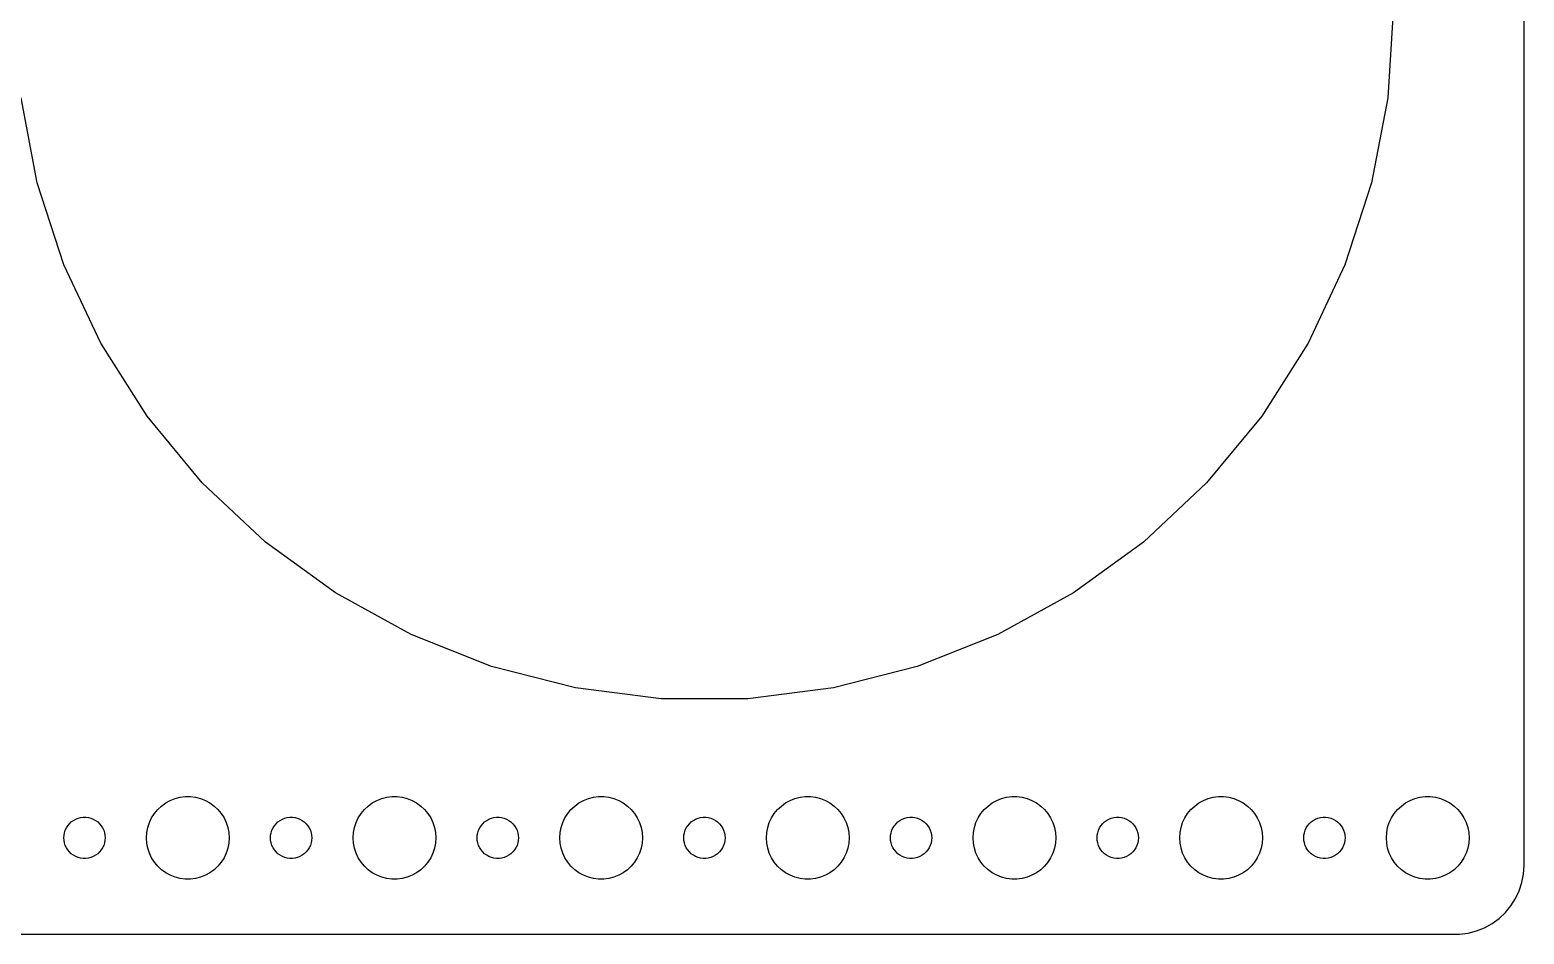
# Model space of a CAD drawing. Header units: metres. Extents: x -217 to 217, y -67 to 67.
# Drawn here: x 108.5 to 217, y -67 to -1.3 of the extents above; entities that cross this region are included whole.
import ezdxf

# ---------------------------------------------------------------- set-up
doc = ezdxf.new("R2010")
doc.units = ezdxf.units.M

msp = doc.modelspace()

# ---------------------------------------------------------------- linework, layer by layer
for p, q in [((217, -62), (217, 62)), ((207.5, 0), (207.106, -6.26665)), ((109.071, -12.4345), (107.894, -6.26665)), ((207.106, -6.26665), (205.929, -12.4345)), ((111.011, -18.4062), (109.071, -12.4345)), ((205.929, -12.4345), (203.989, -18.4062)), ((113.685, -24.0877), (111.011, -18.4062)), ((203.989, -18.4062), (201.315, -24.0877)), ((117.049, -29.3893), (113.685, -24.0877)), ((201.315, -24.0877), (197.951, -29.3893)), ((121.052, -34.2274), (117.049, -29.3893)), ((197.951, -29.3893), (193.948, -34.2274)), ((125.629, -38.5257), (121.052, -34.2274)), ((193.948, -34.2274), (189.371, -38.5257)), ((130.709, -42.2164), (125.629, -38.5257)), ((189.371, -38.5257), (184.291, -42.2164)), ((136.211, -45.2413), (130.709, -42.2164)), ((184.291, -42.2164), (178.789, -45.2413)), ((142.049, -47.5528), (136.211, -45.2413)), ((178.789, -45.2413), (172.951, -47.5528)), ((148.131, -49.1143), (142.049, -47.5528)), ((172.951, -47.5528), (166.869, -49.1143)), ((154.36, -49.9013), (148.131, -49.1143)), ((166.869, -49.1143), (160.64, -49.9013)), ((160.64, -49.9013), (154.36, -49.9013)), ((118.088, -57.6885), (118.393, -57.467)), ((118.393, -57.467), (118.723, -57.2855)), ((118.723, -57.2855), (119.073, -57.1468)), ((119.073, -57.1468), (119.438, -57.0531)), ((119.438, -57.0531), (119.812, -57.0059)), ((119.812, -57.0059), (120.188, -57.0059)), ((120.188, -57.0059), (120.562, -57.0531)), ((120.562, -57.0531), (120.927, -57.1468)), ((120.927, -57.1468), (121.277, -57.2855)), ((121.277, -57.2855), (121.607, -57.467)), ((121.607, -57.467), (121.912, -57.6885)), ((133.088, -57.6885), (133.393, -57.467)), ((133.393, -57.467), (133.723, -57.2855)), ((133.723, -57.2855), (134.073, -57.1468)), ((134.073, -57.1468), (134.438, -57.0531)), ((134.438, -57.0531), (134.812, -57.0059)), ((134.812, -57.0059), (135.188, -57.0059)), ((135.188, -57.0059), (135.562, -57.0531)), ((135.562, -57.0531), (135.927, -57.1468)), ((135.927, -57.1468), (136.277, -57.2855)), ((136.277, -57.2855), (136.607, -57.467)), ((136.607, -57.467), (136.912, -57.6885)), ((148.088, -57.6885), (148.393, -57.467)), ((148.393, -57.467), (148.723, -57.2855)), ((148.723, -57.2855), (149.073, -57.1468)), ((149.073, -57.1468), (149.438, -57.0531)), ((149.438, -57.0531), (149.812, -57.0059)), ((149.812, -57.0059), (150.188, -57.0059)), ((150.188, -57.0059), (150.562, -57.0531)), ((150.562, -57.0531), (150.927, -57.1468)), ((150.927, -57.1468), (151.277, -57.2855)), ((151.277, -57.2855), (151.607, -57.467)), ((151.607, -57.467), (151.912, -57.6885)), ((163.088, -57.6885), (163.393, -57.467)), ((163.393, -57.467), (163.723, -57.2855)), ((163.723, -57.2855), (164.073, -57.1468)), ((164.073, -57.1468), (164.438, -57.0531)), ((164.438, -57.0531), (164.812, -57.0059)), ((164.812, -57.0059), (165.188, -57.0059)), ((165.188, -57.0059), (165.562, -57.0531)), ((165.562, -57.0531), (165.927, -57.1468)), ((165.927, -57.1468), (166.277, -57.2855)), ((166.277, -57.2855), (166.607, -57.467)), ((166.607, -57.467), (166.912, -57.6885)), ((178.088, -57.6885), (178.393, -57.467)), ((178.393, -57.467), (178.723, -57.2855)), ((178.723, -57.2855), (179.073, -57.1468)), ((179.073, -57.1468), (179.438, -57.0531)), ((179.438, -57.0531), (179.812, -57.0059)), ((179.812, -57.0059), (180.188, -57.0059)), ((180.188, -57.0059), (180.562, -57.0531)), ((180.562, -57.0531), (180.927, -57.1468)), ((180.927, -57.1468), (181.277, -57.2855)), ((181.277, -57.2855), (181.607, -57.467)), ((181.607, -57.467), (181.912, -57.6885)), ((193.088, -57.6885), (193.393, -57.467)), ((193.393, -57.467), (193.723, -57.2855)), ((193.723, -57.2855), (194.073, -57.1468)), ((194.073, -57.1468), (194.438, -57.0531)), ((194.438, -57.0531), (194.812, -57.0059)), ((194.812, -57.0059), (195.188, -57.0059)), ((195.188, -57.0059), (195.562, -57.0531)), ((195.562, -57.0531), (195.927, -57.1468)), ((195.927, -57.1468), (196.277, -57.2855)), ((196.277, -57.2855), (196.607, -57.467)), ((196.607, -57.467), (196.912, -57.6885)), ((208.088, -57.6885), (208.393, -57.467)), ((208.393, -57.467), (208.723, -57.2855)), ((208.723, -57.2855), (209.073, -57.1468)), ((209.073, -57.1468), (209.438, -57.0531)), ((209.438, -57.0531), (209.812, -57.0059)), ((209.812, -57.0059), (210.188, -57.0059)), ((210.188, -57.0059), (210.562, -57.0531)), ((210.562, -57.0531), (210.927, -57.1468)), ((210.927, -57.1468), (211.277, -57.2855)), ((211.277, -57.2855), (211.607, -57.467)), ((211.607, -57.467), (211.912, -57.6885)), ((112.036, -58.5734), (112.219, -58.5266)), ((112.219, -58.5266), (112.406, -58.503)), ((112.406, -58.503), (112.594, -58.503)), ((112.594, -58.503), (112.781, -58.5266)), ((112.781, -58.5266), (112.964, -58.5734)), ((117.211, -58.8956), (117.371, -58.5547)), ((117.371, -58.5547), (117.573, -58.2366)), ((117.573, -58.2366), (117.813, -57.9464)), ((117.813, -57.9464), (118.088, -57.6885)), ((121.912, -57.6885), (122.187, -57.9464)), ((122.187, -57.9464), (122.427, -58.2366)), ((122.427, -58.2366), (122.629, -58.5547)), ((122.629, -58.5547), (122.789, -58.8956)), ((127.036, -58.5734), (127.219, -58.5266)), ((127.219, -58.5266), (127.406, -58.503)), ((127.406, -58.503), (127.594, -58.503)), ((127.594, -58.503), (127.781, -58.5266)), ((127.781, -58.5266), (127.964, -58.5734)), ((132.211, -58.8956), (132.371, -58.5547)), ((132.371, -58.5547), (132.573, -58.2366)), ((132.573, -58.2366), (132.813, -57.9464)), ((132.813, -57.9464), (133.088, -57.6885)), ((136.912, -57.6885), (137.187, -57.9464)), ((137.187, -57.9464), (137.427, -58.2366)), ((137.427, -58.2366), (137.629, -58.5547)), ((137.629, -58.5547), (137.789, -58.8956)), ((142.036, -58.5734), (142.219, -58.5266)), ((142.219, -58.5266), (142.406, -58.503)), ((142.406, -58.503), (142.594, -58.503)), ((142.594, -58.503), (142.781, -58.5266)), ((142.781, -58.5266), (142.964, -58.5734)), ((147.211, -58.8956), (147.371, -58.5547)), ((147.371, -58.5547), (147.573, -58.2366)), ((147.573, -58.2366), (147.813, -57.9464)), ((147.813, -57.9464), (148.088, -57.6885)), ((151.912, -57.6885), (152.187, -57.9464)), ((152.187, -57.9464), (152.427, -58.2366)), ((152.427, -58.2366), (152.629, -58.5547)), ((152.629, -58.5547), (152.789, -58.8956)), ((157.036, -58.5734), (157.219, -58.5266)), ((157.219, -58.5266), (157.406, -58.503)), ((157.406, -58.503), (157.594, -58.503)), ((157.594, -58.503), (157.781, -58.5266)), ((157.781, -58.5266), (157.964, -58.5734)), ((162.211, -58.8956), (162.371, -58.5547)), ((162.371, -58.5547), (162.573, -58.2366)), ((162.573, -58.2366), (162.813, -57.9464)), ((162.813, -57.9464), (163.088, -57.6885)), ((166.912, -57.6885), (167.187, -57.9464)), ((167.187, -57.9464), (167.427, -58.2366)), ((167.427, -58.2366), (167.629, -58.5547)), ((167.629, -58.5547), (167.789, -58.8956)), ((172.036, -58.5734), (172.219, -58.5266)), ((172.219, -58.5266), (172.406, -58.503)), ((172.406, -58.503), (172.594, -58.503)), ((172.594, -58.503), (172.781, -58.5266)), ((172.781, -58.5266), (172.964, -58.5734)), ((177.211, -58.8956), (177.371, -58.5547)), ((177.371, -58.5547), (177.573, -58.2366)), ((177.573, -58.2366), (177.813, -57.9464)), ((177.813, -57.9464), (178.088, -57.6885)), ((181.912, -57.6885), (182.187, -57.9464)), ((182.187, -57.9464), (182.427, -58.2366)), ((182.427, -58.2366), (182.629, -58.5547)), ((182.629, -58.5547), (182.789, -58.8956)), ((187.036, -58.5734), (187.219, -58.5266)), ((187.219, -58.5266), (187.406, -58.503)), ((187.406, -58.503), (187.594, -58.503)), ((187.594, -58.503), (187.781, -58.5266)), ((187.781, -58.5266), (187.964, -58.5734)), ((192.211, -58.8956), (192.371, -58.5547)), ((192.371, -58.5547), (192.573, -58.2366)), ((192.573, -58.2366), (192.813, -57.9464)), ((192.813, -57.9464), (193.088, -57.6885)), ((196.912, -57.6885), (197.187, -57.9464)), ((197.187, -57.9464), (197.427, -58.2366)), ((197.427, -58.2366), (197.629, -58.5547)), ((197.629, -58.5547), (197.789, -58.8956)), ((202.036, -58.5734), (202.219, -58.5266)), ((202.219, -58.5266), (202.406, -58.503)), ((202.406, -58.503), (202.594, -58.503)), ((202.594, -58.503), (202.781, -58.5266)), ((202.781, -58.5266), (202.964, -58.5734)), ((207.211, -58.8956), (207.371, -58.5547)), ((207.371, -58.5547), (207.573, -58.2366)), ((207.573, -58.2366), (207.813, -57.9464)), ((207.813, -57.9464), (208.088, -57.6885)), ((211.912, -57.6885), (212.187, -57.9464)), ((212.187, -57.9464), (212.427, -58.2366)), ((212.427, -58.2366), (212.629, -58.5547)), ((212.629, -58.5547), (212.789, -58.8956)), ((111.012, -59.812), (111.047, -59.627)), ((111.047, -59.627), (111.105, -59.4478)), ((111.105, -59.4478), (111.186, -59.2774)), ((111.186, -59.2774), (111.286, -59.1183)), ((111.286, -59.1183), (111.407, -58.9732)), ((111.407, -58.9732), (111.544, -58.8442)), ((111.544, -58.8442), (111.696, -58.7335)), ((111.696, -58.7335), (111.861, -58.6428)), ((111.861, -58.6428), (112.036, -58.5734)), ((112.964, -58.5734), (113.139, -58.6428)), ((113.139, -58.6428), (113.304, -58.7335)), ((113.304, -58.7335), (113.456, -58.8442)), ((113.456, -58.8442), (113.593, -58.9732)), ((113.593, -58.9732), (113.714, -59.1183)), ((113.714, -59.1183), (113.814, -59.2774)), ((113.814, -59.2774), (113.895, -59.4478)), ((113.895, -59.4478), (113.953, -59.627)), ((113.953, -59.627), (113.988, -59.812)), ((117, -60), (117.024, -59.624)), ((117.024, -59.624), (117.094, -59.2539)), ((117.094, -59.2539), (117.211, -58.8956)), ((122.789, -58.8956), (122.906, -59.2539)), ((122.906, -59.2539), (122.976, -59.624)), ((122.976, -59.624), (123, -60)), ((126.012, -59.812), (126.047, -59.627)), ((126.047, -59.627), (126.105, -59.4478)), ((126.105, -59.4478), (126.186, -59.2774)), ((126.186, -59.2774), (126.286, -59.1183)), ((126.286, -59.1183), (126.407, -58.9732)), ((126.407, -58.9732), (126.544, -58.8442)), ((126.544, -58.8442), (126.696, -58.7335)), ((126.696, -58.7335), (126.861, -58.6428)), ((126.861, -58.6428), (127.036, -58.5734)), ((127.964, -58.5734), (128.139, -58.6428)), ((128.139, -58.6428), (128.304, -58.7335)), ((128.304, -58.7335), (128.456, -58.8442)), ((128.456, -58.8442), (128.593, -58.9732)), ((128.593, -58.9732), (128.714, -59.1183)), ((128.714, -59.1183), (128.814, -59.2774)), ((128.814, -59.2774), (128.895, -59.4478)), ((128.895, -59.4478), (128.953, -59.627)), ((128.953, -59.627), (128.988, -59.812)), ((132, -60), (132.024, -59.624)), ((132.024, -59.624), (132.094, -59.2539)), ((132.094, -59.2539), (132.211, -58.8956)), ((137.789, -58.8956), (137.906, -59.2539)), ((137.906, -59.2539), (137.976, -59.624)), ((137.976, -59.624), (138, -60)), ((141.012, -59.812), (141.047, -59.627)), ((141.047, -59.627), (141.105, -59.4478)), ((141.105, -59.4478), (141.186, -59.2774)), ((141.186, -59.2774), (141.286, -59.1183)), ((141.286, -59.1183), (141.407, -58.9732)), ((141.407, -58.9732), (141.544, -58.8442)), ((141.544, -58.8442), (141.696, -58.7335)), ((141.696, -58.7335), (141.861, -58.6428)), ((141.861, -58.6428), (142.036, -58.5734)), ((142.964, -58.5734), (143.139, -58.6428)), ((143.139, -58.6428), (143.304, -58.7335)), ((143.304, -58.7335), (143.456, -58.8442)), ((143.456, -58.8442), (143.593, -58.9732)), ((143.593, -58.9732), (143.714, -59.1183)), ((143.714, -59.1183), (143.814, -59.2774)), ((143.814, -59.2774), (143.895, -59.4478)), ((143.895, -59.4478), (143.953, -59.627)), ((143.953, -59.627), (143.988, -59.812)), ((147, -60), (147.024, -59.624)), ((147.024, -59.624), (147.094, -59.2539)), ((147.094, -59.2539), (147.211, -58.8956)), ((152.789, -58.8956), (152.906, -59.2539)), ((152.906, -59.2539), (152.976, -59.624)), ((152.976, -59.624), (153, -60)), ((156.012, -59.812), (156.047, -59.627)), ((156.047, -59.627), (156.105, -59.4478)), ((156.105, -59.4478), (156.186, -59.2774)), ((156.186, -59.2774), (156.286, -59.1183)), ((156.286, -59.1183), (156.407, -58.9732)), ((156.407, -58.9732), (156.544, -58.8442)), ((156.544, -58.8442), (156.696, -58.7335)), ((156.696, -58.7335), (156.861, -58.6428)), ((156.861, -58.6428), (157.036, -58.5734)), ((157.964, -58.5734), (158.139, -58.6428)), ((158.139, -58.6428), (158.304, -58.7335)), ((158.304, -58.7335), (158.456, -58.8442)), ((158.456, -58.8442), (158.593, -58.9732)), ((158.593, -58.9732), (158.714, -59.1183)), ((158.714, -59.1183), (158.814, -59.2774)), ((158.814, -59.2774), (158.895, -59.4478)), ((158.895, -59.4478), (158.953, -59.627)), ((158.953, -59.627), (158.988, -59.812)), ((162, -60), (162.024, -59.624)), ((162.024, -59.624), (162.094, -59.2539)), ((162.094, -59.2539), (162.211, -58.8956)), ((167.789, -58.8956), (167.906, -59.2539)), ((167.906, -59.2539), (167.976, -59.624)), ((167.976, -59.624), (168, -60)), ((171.012, -59.812), (171.047, -59.627)), ((171.047, -59.627), (171.105, -59.4478)), ((171.105, -59.4478), (171.186, -59.2774)), ((171.186, -59.2774), (171.286, -59.1183)), ((171.286, -59.1183), (171.407, -58.9732)), ((171.407, -58.9732), (171.544, -58.8442)), ((171.544, -58.8442), (171.696, -58.7335)), ((171.696, -58.7335), (171.861, -58.6428)), ((171.861, -58.6428), (172.036, -58.5734)), ((172.964, -58.5734), (173.139, -58.6428)), ((173.139, -58.6428), (173.304, -58.7335)), ((173.304, -58.7335), (173.456, -58.8442)), ((173.456, -58.8442), (173.593, -58.9732)), ((173.593, -58.9732), (173.714, -59.1183)), ((173.714, -59.1183), (173.814, -59.2774)), ((173.814, -59.2774), (173.895, -59.4478)), ((173.895, -59.4478), (173.953, -59.627)), ((173.953, -59.627), (173.988, -59.812)), ((177, -60), (177.024, -59.624)), ((177.024, -59.624), (177.094, -59.2539)), ((177.094, -59.2539), (177.211, -58.8956)), ((182.789, -58.8956), (182.906, -59.2539)), ((182.906, -59.2539), (182.976, -59.624)), ((182.976, -59.624), (183, -60)), ((186.012, -59.812), (186.047, -59.627)), ((186.047, -59.627), (186.105, -59.4478)), ((186.105, -59.4478), (186.186, -59.2774)), ((186.186, -59.2774), (186.286, -59.1183)), ((186.286, -59.1183), (186.407, -58.9732)), ((186.407, -58.9732), (186.544, -58.8442)), ((186.544, -58.8442), (186.696, -58.7335)), ((186.696, -58.7335), (186.861, -58.6428)), ((186.861, -58.6428), (187.036, -58.5734)), ((187.964, -58.5734), (188.139, -58.6428)), ((188.139, -58.6428), (188.304, -58.7335)), ((188.304, -58.7335), (188.456, -58.8442)), ((188.456, -58.8442), (188.593, -58.9732)), ((188.593, -58.9732), (188.714, -59.1183)), ((188.714, -59.1183), (188.814, -59.2774)), ((188.814, -59.2774), (188.895, -59.4478)), ((188.895, -59.4478), (188.953, -59.627)), ((188.953, -59.627), (188.988, -59.812)), ((192, -60), (192.024, -59.624)), ((192.024, -59.624), (192.094, -59.2539)), ((192.094, -59.2539), (192.211, -58.8956)), ((197.789, -58.8956), (197.906, -59.2539)), ((197.906, -59.2539), (197.976, -59.624)), ((197.976, -59.624), (198, -60)), ((201.012, -59.812), (201.047, -59.627)), ((201.047, -59.627), (201.105, -59.4478)), ((201.105, -59.4478), (201.186, -59.2774)), ((201.186, -59.2774), (201.286, -59.1183)), ((201.286, -59.1183), (201.407, -58.9732)), ((201.407, -58.9732), (201.544, -58.8442)), ((201.544, -58.8442), (201.696, -58.7335)), ((201.696, -58.7335), (201.861, -58.6428)), ((201.861, -58.6428), (202.036, -58.5734)), ((202.964, -58.5734), (203.139, -58.6428)), ((203.139, -58.6428), (203.304, -58.7335)), ((203.304, -58.7335), (203.456, -58.8442)), ((203.456, -58.8442), (203.593, -58.9732)), ((203.593, -58.9732), (203.714, -59.1183)), ((203.714, -59.1183), (203.814, -59.2774)), ((203.814, -59.2774), (203.895, -59.4478)), ((203.895, -59.4478), (203.953, -59.627)), ((203.953, -59.627), (203.988, -59.812)), ((207, -60), (207.024, -59.624)), ((207.024, -59.624), (207.094, -59.2539)), ((207.094, -59.2539), (207.211, -58.8956)), ((212.789, -58.8956), (212.906, -59.2539)), ((212.906, -59.2539), (212.976, -59.624)), ((212.976, -59.624), (213, -60)), ((111, -60), (111.012, -59.812)), ((111.012, -60.188), (111, -60)), ((111.047, -60.373), (111.012, -60.188)), ((111.105, -60.5522), (111.047, -60.373)), ((111.186, -60.7226), (111.105, -60.5522)), ((111.286, -60.8817), (111.186, -60.7226)), ((113.814, -60.7226), (113.714, -60.8817)), ((113.895, -60.5522), (113.814, -60.7226)), ((113.953, -60.373), (113.895, -60.5522)), ((113.988, -60.188), (113.953, -60.373)), ((113.988, -59.812), (114, -60)), ((114, -60), (113.988, -60.188)), ((117.024, -60.376), (117, -60)), ((117.094, -60.7461), (117.024, -60.376)), ((122.976, -60.376), (122.906, -60.7461)), ((123, -60), (122.976, -60.376)), ((126, -60), (126.012, -59.812)), ((126.012, -60.188), (126, -60)), ((126.047, -60.373), (126.012, -60.188)), ((126.105, -60.5522), (126.047, -60.373)), ((126.186, -60.7226), (126.105, -60.5522)), ((126.286, -60.8817), (126.186, -60.7226)), ((128.814, -60.7226), (128.714, -60.8817)), ((128.895, -60.5522), (128.814, -60.7226)), ((128.953, -60.373), (128.895, -60.5522)), ((128.988, -60.188), (128.953, -60.373)), ((128.988, -59.812), (129, -60)), ((129, -60), (128.988, -60.188)), ((132.024, -60.376), (132, -60)), ((132.094, -60.7461), (132.024, -60.376)), ((137.976, -60.376), (137.906, -60.7461)), ((138, -60), (137.976, -60.376)), ((141, -60), (141.012, -59.812)), ((141.012, -60.188), (141, -60)), ((141.047, -60.373), (141.012, -60.188)), ((141.105, -60.5522), (141.047, -60.373)), ((141.186, -60.7226), (141.105, -60.5522)), ((141.286, -60.8817), (141.186, -60.7226)), ((143.814, -60.7226), (143.714, -60.8817)), ((143.895, -60.5522), (143.814, -60.7226)), ((143.953, -60.373), (143.895, -60.5522)), ((143.988, -60.188), (143.953, -60.373)), ((143.988, -59.812), (144, -60)), ((144, -60), (143.988, -60.188)), ((147.024, -60.376), (147, -60)), ((147.094, -60.7461), (147.024, -60.376)), ((152.976, -60.376), (152.906, -60.7461)), ((153, -60), (152.976, -60.376)), ((156, -60), (156.012, -59.812)), ((156.012, -60.188), (156, -60)), ((156.047, -60.373), (156.012, -60.188)), ((156.105, -60.5522), (156.047, -60.373)), ((156.186, -60.7226), (156.105, -60.5522)), ((156.286, -60.8817), (156.186, -60.7226)), ((158.814, -60.7226), (158.714, -60.8817)), ((158.895, -60.5522), (158.814, -60.7226)), ((158.953, -60.373), (158.895, -60.5522)), ((158.988, -60.188), (158.953, -60.373)), ((158.988, -59.812), (159, -60)), ((159, -60), (158.988, -60.188)), ((162.024, -60.376), (162, -60)), ((162.094, -60.7461), (162.024, -60.376)), ((167.976, -60.376), (167.906, -60.7461)), ((168, -60), (167.976, -60.376)), ((171, -60), (171.012, -59.812)), ((171.012, -60.188), (171, -60)), ((171.047, -60.373), (171.012, -60.188)), ((171.105, -60.5522), (171.047, -60.373)), ((171.186, -60.7226), (171.105, -60.5522)), ((171.286, -60.8817), (171.186, -60.7226)), ((173.814, -60.7226), (173.714, -60.8817)), ((173.895, -60.5522), (173.814, -60.7226)), ((173.953, -60.373), (173.895, -60.5522)), ((173.988, -60.188), (173.953, -60.373)), ((173.988, -59.812), (174, -60)), ((174, -60), (173.988, -60.188)), ((177.024, -60.376), (177, -60)), ((177.094, -60.7461), (177.024, -60.376)), ((182.976, -60.376), (182.906, -60.7461)), ((183, -60), (182.976, -60.376)), ((186, -60), (186.012, -59.812)), ((186.012, -60.188), (186, -60)), ((186.047, -60.373), (186.012, -60.188)), ((186.105, -60.5522), (186.047, -60.373)), ((186.186, -60.7226), (186.105, -60.5522)), ((186.286, -60.8817), (186.186, -60.7226)), ((188.814, -60.7226), (188.714, -60.8817)), ((188.895, -60.5522), (188.814, -60.7226)), ((188.953, -60.373), (188.895, -60.5522)), ((188.988, -60.188), (188.953, -60.373)), ((188.988, -59.812), (189, -60)), ((189, -60), (188.988, -60.188)), ((192.024, -60.376), (192, -60)), ((192.094, -60.7461), (192.024, -60.376)), ((197.976, -60.376), (197.906, -60.7461)), ((198, -60), (197.976, -60.376)), ((201, -60), (201.012, -59.812)), ((201.012, -60.188), (201, -60)), ((201.047, -60.373), (201.012, -60.188)), ((201.105, -60.5522), (201.047, -60.373)), ((201.186, -60.7226), (201.105, -60.5522)), ((201.286, -60.8817), (201.186, -60.7226)), ((203.814, -60.7226), (203.714, -60.8817)), ((203.895, -60.5522), (203.814, -60.7226)), ((203.953, -60.373), (203.895, -60.5522)), ((203.988, -60.188), (203.953, -60.373)), ((203.988, -59.812), (204, -60)), ((204, -60), (203.988, -60.188)), ((207.024, -60.376), (207, -60)), ((207.094, -60.7461), (207.024, -60.376)), ((212.976, -60.376), (212.906, -60.7461)), ((213, -60), (212.976, -60.376)), ((111.407, -61.0268), (111.286, -60.8817)), ((111.544, -61.1558), (111.407, -61.0268)), ((111.696, -61.2665), (111.544, -61.1558)), ((111.861, -61.3572), (111.696, -61.2665)), ((112.036, -61.4266), (111.861, -61.3572)), ((112.219, -61.4734), (112.036, -61.4266)), ((112.406, -61.497), (112.219, -61.4734)), ((112.594, -61.497), (112.406, -61.497)), ((112.781, -61.4734), (112.594, -61.497)), ((112.964, -61.4266), (112.781, -61.4734)), ((113.139, -61.3572), (112.964, -61.4266)), ((113.304, -61.2665), (113.139, -61.3572)), ((113.456, -61.1558), (113.304, -61.2665)), ((113.593, -61.0268), (113.456, -61.1558)), ((113.714, -60.8817), (113.593, -61.0268)), ((117.211, -61.1044), (117.094, -60.7461)), ((117.371, -61.4453), (117.211, -61.1044)), ((117.573, -61.7634), (117.371, -61.4453)), ((117.813, -62.0536), (117.573, -61.7634)), ((122.427, -61.7634), (122.187, -62.0536)), ((122.629, -61.4453), (122.427, -61.7634)), ((122.789, -61.1044), (122.629, -61.4453)), ((122.906, -60.7461), (122.789, -61.1044)), ((126.407, -61.0268), (126.286, -60.8817)), ((126.544, -61.1558), (126.407, -61.0268)), ((126.696, -61.2665), (126.544, -61.1558)), ((126.861, -61.3572), (126.696, -61.2665)), ((127.036, -61.4266), (126.861, -61.3572)), ((127.219, -61.4734), (127.036, -61.4266)), ((127.406, -61.497), (127.219, -61.4734)), ((127.594, -61.497), (127.406, -61.497)), ((127.781, -61.4734), (127.594, -61.497)), ((127.964, -61.4266), (127.781, -61.4734)), ((128.139, -61.3572), (127.964, -61.4266)), ((128.304, -61.2665), (128.139, -61.3572)), ((128.456, -61.1558), (128.304, -61.2665)), ((128.593, -61.0268), (128.456, -61.1558)), ((128.714, -60.8817), (128.593, -61.0268)), ((132.211, -61.1044), (132.094, -60.7461)), ((132.371, -61.4453), (132.211, -61.1044)), ((132.573, -61.7634), (132.371, -61.4453)), ((132.813, -62.0536), (132.573, -61.7634)), ((137.427, -61.7634), (137.187, -62.0536)), ((137.629, -61.4453), (137.427, -61.7634)), ((137.789, -61.1044), (137.629, -61.4453)), ((137.906, -60.7461), (137.789, -61.1044)), ((141.407, -61.0268), (141.286, -60.8817)), ((141.544, -61.1558), (141.407, -61.0268)), ((141.696, -61.2665), (141.544, -61.1558)), ((141.861, -61.3572), (141.696, -61.2665)), ((142.036, -61.4266), (141.861, -61.3572)), ((142.219, -61.4734), (142.036, -61.4266)), ((142.406, -61.497), (142.219, -61.4734)), ((142.594, -61.497), (142.406, -61.497)), ((142.781, -61.4734), (142.594, -61.497)), ((142.964, -61.4266), (142.781, -61.4734)), ((143.139, -61.3572), (142.964, -61.4266)), ((143.304, -61.2665), (143.139, -61.3572)), ((143.456, -61.1558), (143.304, -61.2665)), ((143.593, -61.0268), (143.456, -61.1558)), ((143.714, -60.8817), (143.593, -61.0268)), ((147.211, -61.1044), (147.094, -60.7461)), ((147.371, -61.4453), (147.211, -61.1044)), ((147.573, -61.7634), (147.371, -61.4453)), ((147.813, -62.0536), (147.573, -61.7634)), ((152.427, -61.7634), (152.187, -62.0536)), ((152.629, -61.4453), (152.427, -61.7634)), ((152.789, -61.1044), (152.629, -61.4453)), ((152.906, -60.7461), (152.789, -61.1044)), ((156.407, -61.0268), (156.286, -60.8817)), ((156.544, -61.1558), (156.407, -61.0268)), ((156.696, -61.2665), (156.544, -61.1558)), ((156.861, -61.3572), (156.696, -61.2665)), ((157.036, -61.4266), (156.861, -61.3572)), ((157.219, -61.4734), (157.036, -61.4266)), ((157.406, -61.497), (157.219, -61.4734)), ((157.594, -61.497), (157.406, -61.497)), ((157.781, -61.4734), (157.594, -61.497)), ((157.964, -61.4266), (157.781, -61.4734)), ((158.139, -61.3572), (157.964, -61.4266)), ((158.304, -61.2665), (158.139, -61.3572)), ((158.456, -61.1558), (158.304, -61.2665)), ((158.593, -61.0268), (158.456, -61.1558)), ((158.714, -60.8817), (158.593, -61.0268)), ((162.211, -61.1044), (162.094, -60.7461)), ((162.371, -61.4453), (162.211, -61.1044)), ((162.573, -61.7634), (162.371, -61.4453)), ((162.813, -62.0536), (162.573, -61.7634)), ((167.427, -61.7634), (167.187, -62.0536)), ((167.629, -61.4453), (167.427, -61.7634)), ((167.789, -61.1044), (167.629, -61.4453)), ((167.906, -60.7461), (167.789, -61.1044)), ((171.407, -61.0268), (171.286, -60.8817)), ((171.544, -61.1558), (171.407, -61.0268)), ((171.696, -61.2665), (171.544, -61.1558)), ((171.861, -61.3572), (171.696, -61.2665)), ((172.036, -61.4266), (171.861, -61.3572)), ((172.219, -61.4734), (172.036, -61.4266)), ((172.406, -61.497), (172.219, -61.4734)), ((172.594, -61.497), (172.406, -61.497)), ((172.781, -61.4734), (172.594, -61.497)), ((172.964, -61.4266), (172.781, -61.4734)), ((173.139, -61.3572), (172.964, -61.4266)), ((173.304, -61.2665), (173.139, -61.3572)), ((173.456, -61.1558), (173.304, -61.2665)), ((173.593, -61.0268), (173.456, -61.1558)), ((173.714, -60.8817), (173.593, -61.0268)), ((177.211, -61.1044), (177.094, -60.7461)), ((177.371, -61.4453), (177.211, -61.1044)), ((177.573, -61.7634), (177.371, -61.4453)), ((177.813, -62.0536), (177.573, -61.7634)), ((182.427, -61.7634), (182.187, -62.0536)), ((182.629, -61.4453), (182.427, -61.7634)), ((182.789, -61.1044), (182.629, -61.4453)), ((182.906, -60.7461), (182.789, -61.1044)), ((186.407, -61.0268), (186.286, -60.8817)), ((186.544, -61.1558), (186.407, -61.0268)), ((186.696, -61.2665), (186.544, -61.1558)), ((186.861, -61.3572), (186.696, -61.2665)), ((187.036, -61.4266), (186.861, -61.3572)), ((187.219, -61.4734), (187.036, -61.4266)), ((187.406, -61.497), (187.219, -61.4734)), ((187.594, -61.497), (187.406, -61.497)), ((187.781, -61.4734), (187.594, -61.497)), ((187.964, -61.4266), (187.781, -61.4734)), ((188.139, -61.3572), (187.964, -61.4266)), ((188.304, -61.2665), (188.139, -61.3572)), ((188.456, -61.1558), (188.304, -61.2665)), ((188.593, -61.0268), (188.456, -61.1558)), ((188.714, -60.8817), (188.593, -61.0268)), ((192.211, -61.1044), (192.094, -60.7461)), ((192.371, -61.4453), (192.211, -61.1044)), ((192.573, -61.7634), (192.371, -61.4453)), ((192.813, -62.0536), (192.573, -61.7634)), ((197.427, -61.7634), (197.187, -62.0536)), ((197.629, -61.4453), (197.427, -61.7634)), ((197.789, -61.1044), (197.629, -61.4453)), ((197.906, -60.7461), (197.789, -61.1044)), ((201.407, -61.0268), (201.286, -60.8817)), ((201.544, -61.1558), (201.407, -61.0268)), ((201.696, -61.2665), (201.544, -61.1558)), ((201.861, -61.3572), (201.696, -61.2665)), ((202.036, -61.4266), (201.861, -61.3572)), ((202.219, -61.4734), (202.036, -61.4266)), ((202.406, -61.497), (202.219, -61.4734)), ((202.594, -61.497), (202.406, -61.497)), ((202.781, -61.4734), (202.594, -61.497)), ((202.964, -61.4266), (202.781, -61.4734)), ((203.139, -61.3572), (202.964, -61.4266)), ((203.304, -61.2665), (203.139, -61.3572)), ((203.456, -61.1558), (203.304, -61.2665)), ((203.593, -61.0268), (203.456, -61.1558)), ((203.714, -60.8817), (203.593, -61.0268)), ((207.211, -61.1044), (207.094, -60.7461)), ((207.371, -61.4453), (207.211, -61.1044)), ((207.573, -61.7634), (207.371, -61.4453)), ((207.813, -62.0536), (207.573, -61.7634)), ((212.427, -61.7634), (212.187, -62.0536)), ((212.629, -61.4453), (212.427, -61.7634)), ((212.789, -61.1044), (212.629, -61.4453)), ((212.906, -60.7461), (212.789, -61.1044)), ((118.088, -62.3115), (117.813, -62.0536)), ((118.393, -62.533), (118.088, -62.3115)), ((118.723, -62.7145), (118.393, -62.533)), ((119.073, -62.8532), (118.723, -62.7145)), ((119.438, -62.9469), (119.073, -62.8532)), ((120.927, -62.8532), (120.562, -62.9469)), ((121.277, -62.7145), (120.927, -62.8532)), ((121.607, -62.533), (121.277, -62.7145)), ((121.912, -62.3115), (121.607, -62.533)), ((122.187, -62.0536), (121.912, -62.3115)), ((133.088, -62.3115), (132.813, -62.0536)), ((133.393, -62.533), (133.088, -62.3115)), ((133.723, -62.7145), (133.393, -62.533)), ((134.073, -62.8532), (133.723, -62.7145)), ((134.438, -62.9469), (134.073, -62.8532)), ((135.927, -62.8532), (135.562, -62.9469)), ((136.277, -62.7145), (135.927, -62.8532)), ((136.607, -62.533), (136.277, -62.7145)), ((136.912, -62.3115), (136.607, -62.533)), ((137.187, -62.0536), (136.912, -62.3115)), ((148.088, -62.3115), (147.813, -62.0536)), ((148.393, -62.533), (148.088, -62.3115)), ((148.723, -62.7145), (148.393, -62.533)), ((149.073, -62.8532), (148.723, -62.7145)), ((149.438, -62.9469), (149.073, -62.8532)), ((150.927, -62.8532), (150.562, -62.9469)), ((151.277, -62.7145), (150.927, -62.8532)), ((151.607, -62.533), (151.277, -62.7145)), ((151.912, -62.3115), (151.607, -62.533)), ((152.187, -62.0536), (151.912, -62.3115)), ((163.088, -62.3115), (162.813, -62.0536)), ((163.393, -62.533), (163.088, -62.3115)), ((163.723, -62.7145), (163.393, -62.533)), ((164.073, -62.8532), (163.723, -62.7145)), ((164.438, -62.9469), (164.073, -62.8532)), ((165.927, -62.8532), (165.562, -62.9469)), ((166.277, -62.7145), (165.927, -62.8532)), ((166.607, -62.533), (166.277, -62.7145)), ((166.912, -62.3115), (166.607, -62.533)), ((167.187, -62.0536), (166.912, -62.3115)), ((178.088, -62.3115), (177.813, -62.0536)), ((178.393, -62.533), (178.088, -62.3115)), ((178.723, -62.7145), (178.393, -62.533)), ((179.073, -62.8532), (178.723, -62.7145)), ((179.438, -62.9469), (179.073, -62.8532)), ((180.927, -62.8532), (180.562, -62.9469)), ((181.277, -62.7145), (180.927, -62.8532)), ((181.607, -62.533), (181.277, -62.7145)), ((181.912, -62.3115), (181.607, -62.533)), ((182.187, -62.0536), (181.912, -62.3115)), ((193.088, -62.3115), (192.813, -62.0536)), ((193.393, -62.533), (193.088, -62.3115)), ((193.723, -62.7145), (193.393, -62.533)), ((194.073, -62.8532), (193.723, -62.7145)), ((194.438, -62.9469), (194.073, -62.8532)), ((195.927, -62.8532), (195.562, -62.9469)), ((196.277, -62.7145), (195.927, -62.8532)), ((196.607, -62.533), (196.277, -62.7145)), ((196.912, -62.3115), (196.607, -62.533)), ((197.187, -62.0536), (196.912, -62.3115)), ((208.088, -62.3115), (207.813, -62.0536)), ((208.393, -62.533), (208.088, -62.3115)), ((208.723, -62.7145), (208.393, -62.533)), ((209.073, -62.8532), (208.723, -62.7145)), ((209.438, -62.9469), (209.073, -62.8532)), ((210.927, -62.8532), (210.562, -62.9469)), ((211.277, -62.7145), (210.927, -62.8532)), ((211.607, -62.533), (211.277, -62.7145)), ((211.912, -62.3115), (211.607, -62.533)), ((212.187, -62.0536), (211.912, -62.3115)), ((216.843, -63.2434), (216.961, -62.6267)), ((216.961, -62.6267), (217, -62)), ((119.812, -62.9941), (119.438, -62.9469)), ((120.188, -62.9941), (119.812, -62.9941)), ((120.562, -62.9469), (120.188, -62.9941)), ((134.812, -62.9941), (134.438, -62.9469)), ((135.188, -62.9941), (134.812, -62.9941)), ((135.562, -62.9469), (135.188, -62.9941)), ((149.812, -62.9941), (149.438, -62.9469)), ((150.188, -62.9941), (149.812, -62.9941)), ((150.562, -62.9469), (150.188, -62.9941)), ((164.812, -62.9941), (164.438, -62.9469)), ((165.188, -62.9941), (164.812, -62.9941)), ((165.562, -62.9469), (165.188, -62.9941)), ((179.812, -62.9941), (179.438, -62.9469)), ((180.188, -62.9941), (179.812, -62.9941)), ((180.562, -62.9469), (180.188, -62.9941)), ((194.812, -62.9941), (194.438, -62.9469)), ((195.188, -62.9941), (194.812, -62.9941)), ((195.562, -62.9469), (195.188, -62.9941)), ((209.812, -62.9941), (209.438, -62.9469)), ((210.188, -62.9941), (209.812, -62.9941)), ((210.562, -62.9469), (210.188, -62.9941)), ((216.382, -64.4088), (216.649, -63.8406)), ((216.649, -63.8406), (216.843, -63.2434)), ((215.645, -65.4227), (216.045, -64.9389)), ((216.045, -64.9389), (216.382, -64.4088)), ((214.679, -66.2216), (215.187, -65.8526)), ((215.187, -65.8526), (215.645, -65.4227)), ((-212.314, -66.9901), (212.314, -66.9901)), ((212.314, -66.9901), (212.937, -66.9114)), ((212.937, -66.9114), (213.545, -66.7553)), ((213.545, -66.7553), (214.129, -66.5241)), ((214.129, -66.5241), (214.679, -66.2216))]:
    msp.add_line(p, q)

doc.saveas('drawing.dxf')
